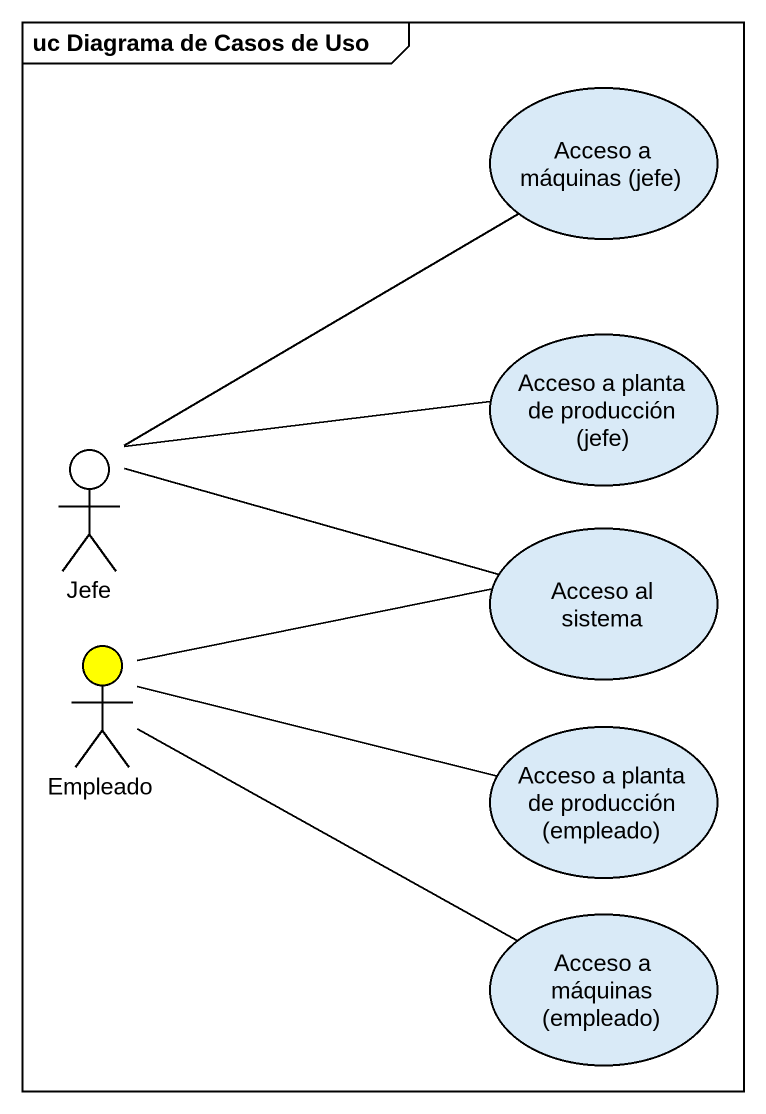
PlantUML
@startuml
mainframe uc Diagrama de Casos de Uso
usecase "Acceso a máquinas (jefe)" as Acceso_a_máquinas_jefe
usecase "Acceso a planta de producción (jefe)" as Acceso_a_planta_de
actor Jefe #FFFFFF
usecase "Acceso al sistema" as Acceso_al_sistema
actor Empleado #FFFF00
usecase "Acceso a planta de producción (empleado)" as Acceso_a_planta_de_2
usecase "Acceso a máquinas (empleado)" as Acceso_a_máquinas_empleado
Acceso_a_máquinas_jefe -- Jefe
Acceso_a_planta_de -left- Jefe
Jefe -right- Acceso_al_sistema
Empleado -right- Acceso_al_sistema
Empleado -right- Acceso_a_planta_de_2
Empleado -right- Acceso_a_máquinas_empleado
@enduml
